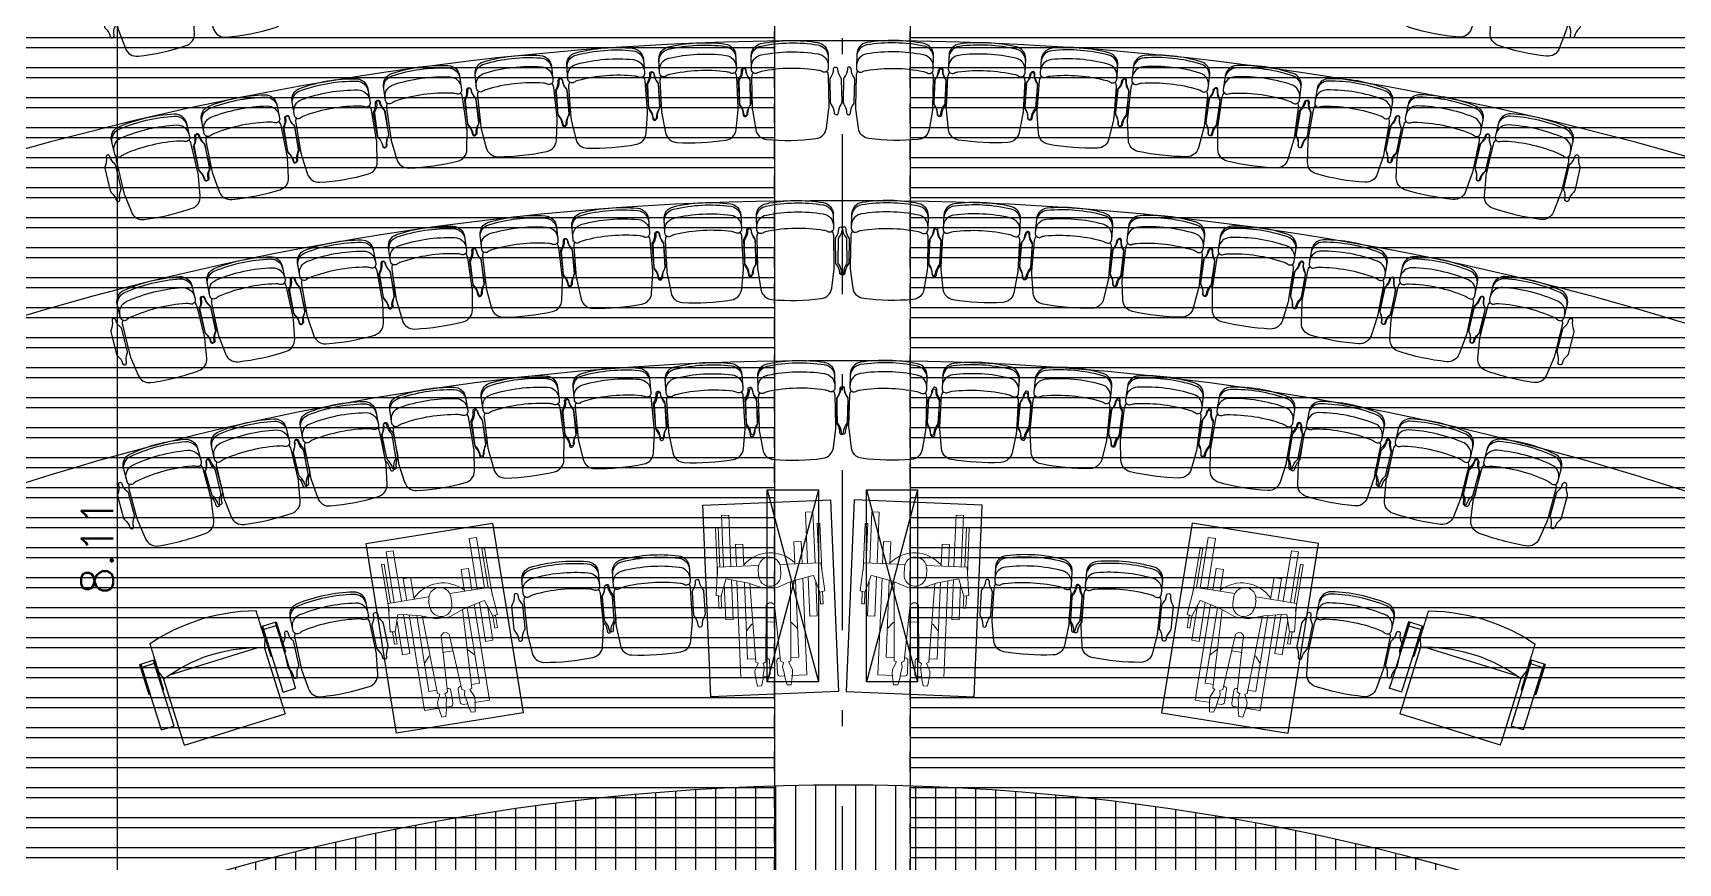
# Model space of a CAD drawing. Header units: millimetres. Extents: x 182 to 575, y -105 to 95.
# Drawn here: x 319.98 to 330.26, y 24.87 to 30.06 of the extents above; entities that cross this region are included whole.
import ezdxf

# ---------------------------------------------------------------- set-up
doc = ezdxf.new("R2010")
doc.units = ezdxf.units.MM
doc.header["$MEASUREMENT"] = 0
doc.linetypes.add('DASHDOT', pattern=[1, 0.5, -0.25, 0, -0.25])
doc.linetypes.add('HIDDEN2', pattern=[0.1875, 0.125, -0.0625])
for name, color, linetype in [('construir', 10, 'Continuous'), ('EIXOS', 31, 'DASHDOT'), ('ESTR', 3, 'Continuous'), ('FORRO', 253, 'Continuous'), ('Mob', 252, 'Continuous'), ('PISO', 252, 'Continuous')]:
    doc.layers.add(name, color=color, linetype=linetype)
doc.styles.add('SIMPLEX', font='simplex', dxfattribs={"height": 0.2})
doc.dimstyles.new('SA-25', dxfattribs={"dimtxt": 0.05, "dimasz": 0.05, "dimexe": 0.025, "dimexo": 0.05, "dimgap": 0.025, "dimtad": 1, "dimzin": 4, "dimdsep": 46, "dimtxsty": 'SIMPLEX', "dimblk": 'OBLIQUE', "dimcen": 0.025, "dimdle": 0.05, "dimclrt": 2, "dimaunit": 1, "dimadec": 3, "dimazin": 0, "dimtfac": 1, "dimtofl": 0, "dimtmove": 0, "dimatfit": 3, "dimldrblk": 'OPEN30', "dimfxl": 1, "dimtolj": 1, "dimtzin": 0, "dimarcsym": 0})
pattern_1 = [(180, (324.61656, 30.90821), (-1e-17, -0.1875), []), (180, (324.55406, 30.97071), (-1e-17, -0.1875), [])]

# ---------------------------------------------------------------- blocks, each defined once
blk = doc.blocks.new('XR_BL2_AND_MON-REV15$0$P2000501')
for points in [[(0.231, -0.362, 0.149389), (0.24, -0.334), (0.24, -0.142, 0.03724), (0.239, -0.127), (0.221, -0.006, 0.342214), (0.154, 0.058, 0.051556), (-0.154, 0.058, 0.342214), (-0.221, -0.006), (-0.239, -0.127, 0.03724), (-0.24, -0.142), (-0.24, -0.334, 0.149389), (-0.231, -0.362)], [(0.24, -0.397, -0.36261), (0.178, -0.471, -0.08991), (-0.178, -0.471, -0.36261), (-0.24, -0.397)], [(0.24, -0.453, -0.36261), (0.178, -0.527, -0.08991), (-0.178, -0.527, -0.36261), (-0.24, -0.453)]]:
    blk.add_lwpolyline(points, format="xyb")
for points in [[(-0.254, -0.154, -0.164851), (-0.25, -0.166), (-0.25, -0.31, -0.164851), (-0.254, -0.322, 0.162089), (-0.273, -0.375, -1), (-0.297, -0.375, 0.162089), (-0.316, -0.322, -0.164851), (-0.32, -0.31), (-0.32, -0.166, -0.164851), (-0.316, -0.154, 0.162089), (-0.297, -0.1, -1), (-0.273, -0.1, 0.162089)], [(0.25, -0.166), (0.25, -0.31, 0.164851), (0.254, -0.322, -0.162089), (0.273, -0.375, 1), (0.297, -0.375, -0.162089), (0.316, -0.322, 0.164851), (0.32, -0.31), (0.32, -0.166, 0.164851), (0.316, -0.154, -0.162089), (0.297, -0.1, 1), (0.273, -0.1, -0.162089), (0.254, -0.154, 0.164851)], [(-0.178, -0.368, 0.08991), (0.178, -0.368, 0.086278), (0.203, -0.359, -0.57735), (0.24, -0.381), (0.24, -0.468, -0.36261), (0.178, -0.542, -0.08991), (-0.178, -0.542, -0.36261), (-0.24, -0.468), (-0.24, -0.381, -0.57735), (-0.203, -0.359, 0.086278)]]:
    blk.add_lwpolyline(points, format="xyb", close=True)
blk = doc.blocks.new('MTZ_RE_Poltrona Teatro FLEX 6035 - 79_8cm - Without Toe Guard-V62-01_Level -1 BLOCO E - CIVIL')
for p, q in [((-0.048, 0.098), (-0.041, 0.098)), ((-0.048, 0.098), (-0.048, -0.098)), ((-0.041, 0.098), (0.041, 0.098)), ((-0.041, 0.098), (-0.041, -0.098)), ((0.041, 0.076), (-0.04, 0.076)), ((-0.04, 0.055), (-0.04, 0.076)), ((-0.04, -0.297), (-0.04, 0.055)), ((0.041, 0.098), (0.048, 0.098)), ((0.041, 0.098), (0.041, -0.098)), ((0.041, 0.076), (0.041, 0.055)), ((0.041, 0.055), (0.041, -0.297)), ((0.048, 0.098), (0.048, -0.098)), ((0.069, -0.028), (0.051, 0.022)), ((0.747, 0.022), (0.729, -0.028)), ((0.75, 0.098), (0.757, 0.098)), ((0.75, 0.098), (0.75, -0.098)), ((0.757, 0.098), (0.839, 0.098)), ((0.757, 0.098), (0.757, -0.098)), ((0.838, 0.076), (0.757, 0.076)), ((0.757, 0.055), (0.757, 0.076)), ((0.757, -0.297), (0.757, 0.055)), ((0.838, 0.076), (0.838, 0.055)), ((0.838, 0.055), (0.838, -0.297)), ((0.839, 0.098), (0.846, 0.098)), ((0.839, 0.098), (0.839, -0.098)), ((0.846, 0.098), (0.846, -0.098)), ((-0.041, -0.098), (-0.048, -0.098)), ((0.048, -0.098), (0.041, -0.098)), ((0.07, -0.033), (0.069, -0.028)), ((0.069, -0.037), (0.069, -0.03)), ((0.069, -0.44), (0.069, -0.037)), ((0.687, -0.021), (0.111, -0.021)), ((0.729, -0.028), (0.728, -0.033)), ((0.728, -0.031), (0.728, -0.037)), ((0.728, -0.037), (0.728, -0.44)), ((0.757, -0.098), (0.75, -0.098)), ((0.846, -0.098), (0.839, -0.098)), ((-0.04, -0.321), (-0.04, -0.297)), ((0.041, -0.297), (0.041, -0.321)), ((0.757, -0.321), (0.757, -0.297)), ((0.838, -0.297), (0.838, -0.321)), ((-0.04, -0.333), (-0.04, -0.321)), ((-0.04, -0.333), (0.041, -0.333)), ((-0.04, -0.333), (-0.04, -0.333)), ((0.041, -0.321), (0.041, -0.333)), ((0.041, -0.333), (0.041, -0.333)), ((0.757, -0.333), (0.757, -0.321)), ((0.757, -0.333), (0.838, -0.333)), ((0.757, -0.333), (0.757, -0.333)), ((0.838, -0.321), (0.838, -0.333)), ((0.838, -0.333), (0.838, -0.333)), ((0.069, -0.449), (0.069, -0.44)), ((0.069, -0.466), (0.069, -0.449)), ((0.069, -0.466), (0.728, -0.466)), ((0.069, -0.466), (0.069, -0.466)), ((0.728, -0.44), (0.728, -0.449)), ((0.728, -0.449), (0.728, -0.466)), ((0.728, -0.466), (0.728, -0.466))]:
    blk.add_line(p, q)
at = {"flags": 128}
for points in [[(0.747, 0.202), (0.7, 0.215), (0.653, 0.226), (0.605, 0.235), (0.557, 0.242), (0.509, 0.248), (0.46, 0.251), (0.412, 0.253), (0.363, 0.252), (0.314, 0.25), (0.266, 0.245), (0.218, 0.239), (0.17, 0.231), (0.122, 0.221), (0.075, 0.209), (0.051, 0.202)], [(0.07, -0.033), (0.108, -0.021), (0.146, -0.01), (0.184, 0), (0.223, 0.007), (0.262, 0.014), (0.301, 0.018), (0.34, 0.022), (0.38, 0.023), (0.419, 0.023), (0.459, 0.021), (0.498, 0.018), (0.537, 0.014), (0.576, 0.007), (0.615, -0.001), (0.653, -0.01), (0.691, -0.021), (0.728, -0.033)]]:
    blk.add_lwpolyline(points, dxfattribs=at)
for points, knots in [([(0.051, 0.202), (0.051, 0.202), (0.051, 0.201), (0.051, 0.2), (0.051, 0.199), (0.051, 0.197), (0.051, 0.196)], [-0.7142857, -0.7142857, -0.7142857, -0.7142857, -0.5714286, -0.4285714, -0.2857143, 0, 0, 0, 0]), ([(0.051, 0.12), (0.051, 0.118), (0.051, 0.115), (0.051, 0.112), (0.051, 0.11), (0.051, 0.11), (0.051, 0.109)], [-1, -1, -1, -1, -0.571429, -0.285714, -0.142857, 0, 0, 0, 0]), ([(0.747, 0.196), (0.747, 0.197), (0.747, 0.199), (0.747, 0.2), (0.747, 0.201), (0.747, 0.202), (0.747, 0.202)], [-1, -1, -1, -1, -0.7857143, -0.5714286, -0.4285714, -0.2857143, -0.2857143, -0.2857143, -0.2857143]), ([(0.747, 0.109), (0.747, 0.11), (0.747, 0.111), (0.747, 0.113), (0.747, 0.116), (0.747, 0.119), (0.747, 0.12)], [-1, -1, -1, -1, -0.785714, -0.571429, -0.285714, 0, 0, 0, 0])]:
    blk.add_open_spline(points, degree=3, knots=knots)
for points in [[(0.051, 0.196), (0.051, 0.184), (0.051, 0.158), (0.051, 0.133), (0.051, 0.12)], [(0.051, 0.109), (0.051, 0.094), (0.051, 0.063), (0.051, 0.036), (0.051, 0.022)], [(0.747, 0.12), (0.747, 0.133), (0.747, 0.158), (0.747, 0.184), (0.747, 0.196)], [(0.747, 0.022), (0.747, 0.036), (0.747, 0.063), (0.747, 0.094), (0.747, 0.109)]]:
    blk.add_open_spline(points, degree=3)
blk = doc.blocks.new('A$C7E6935BB')
at = {"lineweight": 0}
for p, q in [((14.5, 72.6), (14.5, 70.9)), ((14.5, 72.6), (43.9, 72.6)), ((39.1, 72.3), (56.8, 74)), ((39.1, 46.6), (39.1, 72.3)), ((56.8, 74), (57.4, 70.9)), ((57.1, 72.6), (64.8, 72.6)), ((64.8, 72.6), (64.8, 70.9)), ((39.1, 68.6), (7.1, 68.6)), ((7.1, 68.6), (7.1, 64)), ((39.1, 64), (7.1, 64)), ((14.5, 70.9), (39.1, 70.9)), ((57.4, 70.9), (46.8, 67.4)), ((46.8, 67.1), (49.9, 53.7)), ((72.2, 64), (47.6, 64)), ((72.2, 68.6), (50.2, 68.6)), ((57.4, 70.9), (64.8, 70.9)), ((72.2, 68.6), (72.2, 64)), ((25.4, 60.6), (39.1, 60.6)), ((25.4, 60.6), (25.4, 56)), ((25.4, 56), (39.1, 56)), ((48.2, 60.6), (108.8, 60.6)), ((49.6, 56), (97.4, 56)), ((49.9, 53.7), (53.4, 44.3)), ((50.2, 52.9), (99.6, 50.9)), ((75.6, 52), (75.6, 52.6)), ((79.4, 55.7), (75.9, 52.6)), ((97.4, 56), (97.4, 50.9)), ((100.2, 49.4), (105.1, 51.7)), ((105.1, 51.7), (107.9, 51.7)), ((107.9, 51.7), (114.5, 50.6)), ((108.8, 60.6), (108.8, 51.1)), ((41.1, 46.9), (45.4, 46.9)), ((53.4, 44.3), (53.4, 39.7)), ((64.2, 42.3), (62.8, 40.6)), ((99.6, 44.6), (64.2, 42.3)), ((74.8, 42.9), (74.8, 36.3)), ((99.1, 42.3), (107.1, 42.3)), ((99.6, 50.9), (100.2, 49.4)), ((100.5, 46.3), (99.6, 44.6)), ((103.1, 45.7), (100.5, 46.3)), ((107.7, 46.6), (103.1, 45.7)), ((110.5, 46.9), (107.7, 46.6)), ((108.8, 46.6), (108.8, 44)), ((114.5, 48), (110.5, 46.9)), ((114.5, 50.6), (114.5, 48)), ((39.1, 33.1), (39.1, 7.7)), ((41.1, 32.9), (45.9, 32.9)), ((49.9, 26.6), (53.4, 35.7)), ((53.4, 39.7), (53.4, 35.7)), ((62.8, 40.6), (62.8, 38.9)), ((62.8, 38.9), (62.8, 40.6)), ((64.2, 37.1), (62.8, 38.9)), ((99.6, 35.4), (64.2, 37.1)), ((99.1, 37.7), (107.1, 37.7)), ((100.5, 33.7), (99.6, 35.4)), ((103.1, 34.3), (100.5, 33.7)), ((107.7, 33.4), (103.1, 34.3)), ((110.5, 33.1), (107.7, 33.4)), ((108.8, 33.4), (108.8, 36)), ((114.5, 32), (110.5, 33.1)), ((114.5, 29.4), (114.5, 32)), ((25.4, 24), (39.1, 24)), ((25.4, 19.4), (25.4, 24)), ((46.8, 12.9), (49.9, 26.6)), ((49.4, 24), (97.4, 24)), ((50.2, 27.4), (99.6, 29.1)), ((75.6, 28), (75.6, 27.4)), ((79.4, 24.3), (75.9, 27.4)), ((97.4, 24), (97.4, 29.1)), ((99.6, 29.1), (100.2, 30.6)), ((100.2, 30.6), (105.1, 28.3)), ((105.1, 28.3), (107.9, 28.3)), ((107.9, 28.3), (114.5, 29.4)), ((108.8, 19.4), (108.8, 28.9)), ((39.1, 16), (7.1, 16)), ((7.1, 11.4), (7.1, 16)), ((39.1, 11.4), (7.1, 11.4)), ((25.4, 19.4), (39.1, 19.4)), ((57.4, 9.1), (46.8, 12.6)), ((72.2, 16), (47.6, 16)), ((48.2, 19.4), (108.8, 19.4)), ((72.2, 11.4), (50.2, 11.4)), ((72.2, 11.4), (72.2, 16)), ((14.5, 9.1), (39.1, 9.1)), ((14.5, 7.4), (14.5, 9.1)), ((14.5, 7.4), (43.9, 7.4)), ((39.1, 7.7), (56.8, 6)), ((56.8, 6), (57.4, 9.1)), ((57.1, 7.4), (64.8, 7.4)), ((57.4, 9.1), (64.8, 9.1)), ((64.8, 7.4), (64.8, 9.1))]:
    blk.add_line(p, q, dxfattribs=at)
blk.add_lwpolyline([(0, 80), (120, 80), (120, 0), (0, 0)], close=True)
for centre, radius, start, end in [((53.6, 40), 22, 133.4008, 226.5992), ((41.1, 40), 6.86, 90, 270), ((45.6, 40), 6.86, 270, 90), ((99.1, 44), 1.71, 180, 270), ((107.1, 44), 1.71, 270, 360), ((99.1, 36), 1.71, 90, 180), ((107.1, 36), 1.71, 0, 90)]:
    blk.add_arc(centre, radius, start, end, dxfattribs=at)
blk = doc.blocks.new('_Oblique')
at = {"color": 0, "linetype": 'ByBlock', "lineweight": -2}
blk.add_line((-0.5, -0.5), (0.5, 0.5), dxfattribs=at)
blk = doc.blocks.new('*D49')
at = {"layer": 'Defpoints', "color": 0, "transparency": 16777216}
for p in [(319.215, 30.908), (319.21, 22.797), (320.509, 22.797)]:
    blk.add_point(p, dxfattribs=at)
at = {"layer": 'FORRO', "color": 0, "lineweight": -2, "transparency": 16777216}
for p, q in [((320.509, 30.958), (320.509, 22.747)), ((319.265, 30.908), (320.534, 30.908)), ((319.26, 22.797), (320.534, 22.797))]:
    blk.add_line(p, q, dxfattribs=at)
at = {"layer": 'FORRO', "color": 0, "lineweight": -2, "transparency": 16777216, "xscale": 0.05, "yscale": 0.05, "zscale": 0.05}
for p, rotation in [((320.509, 30.908), 90), ((320.509, 22.797), 270)]:
    blk.add_blockref('_Oblique', p, dxfattribs=dict(at, rotation=rotation))
at = {"layer": 'FORRO', "color": 2, "transparency": 16777216, "insert": (320.384, 26.852), "char_height": 0.2, "attachment_point": 5, "rotation": 90, "style": 'SIMPLEX'}
blk.add_mtext('\\A1;8.11', dxfattribs=at)
blk = doc.blocks.new('_Open30')
at = {"color": 0, "linetype": 'ByBlock', "lineweight": -2}
for p, q in [((-1, 0.27), (0, 0)), ((0, 0), (-1, -0.27)), ((0, 0), (-1, 0))]:
    blk.add_line(p, q, dxfattribs=at)

msp = doc.modelspace()

# ---------------------------------------------------------------- hatches: boundary and pattern name
at = {"layer": 'construir'}
h = msp.add_hatch(dxfattribs=at)
h.set_pattern_fill('ANSI31', color=256)
h.set_pattern_definition([(45, (0, 25), (-0.088388348, 0.088388348), [])])
h.paths.add_polyline_path([(336.246, 28.748), (337.446, 28.748), (337.446, 29.221), (337.446, 30.721), (337.546, 30.721), (337.546, 30.919), (337.117, 31.347), (337.471, 31.701), (337.471, 33.522), (328.158, 33.522), (328.158, 33.432), (325.111, 33.432), (324.971, 33.432), (321.924, 33.432), (321.924, 33.522), (312.611, 33.522), (312.611, 31.701), (312.965, 31.347), (312.536, 30.917), (312.536, 30.721), (312.636, 30.721), (312.636, 29.221), (312.636, 28.748), (313.836, 28.748, -0.291523)])
h = msp.add_hatch(dxfattribs=at)
h.set_pattern_fill('ANSI31', color=256, angle=45)
h.set_pattern_definition([(90, (0, 25), (-0.125, 0), [])])
edge = h.paths.add_edge_path()
edge.add_arc((325.041, 11.163), 14.199, 65.74, 114.2203)
edge.add_line((319.216, 24.112), (319.215, 22.797))
edge.add_line((319.215, 22.797), (319.208, 22.797))
edge.add_line((319.208, 22.797), (321.916, 22.797))
edge.add_line((321.916, 22.797), (321.916, 22.842))
edge.add_line((321.916, 22.842), (324.712, 22.842))
edge.add_line((324.712, 22.842), (325.041, 23.171))
edge.add_line((325.041, 23.171), (325.37, 22.842))
edge.add_line((325.37, 22.842), (328.166, 22.842))
edge.add_line((328.166, 22.842), (328.166, 22.797))
edge.add_line((328.166, 22.797), (330.874, 22.797))
edge.add_line((330.874, 22.797), (330.875, 24.108))
at = {"layer": 'FORRO'}
h = msp.add_hatch(dxfattribs=at)
h.set_pattern_fill('ANSI32', color=256, scale=0.5, angle=135)
h.set_pattern_definition(pattern_1)
h.paths.add_polyline_path([(324.617, 30.908), (319.215, 30.908), (319.215, 22.842), (324.617, 22.842)])
h = msp.add_hatch(dxfattribs=at)
h.set_pattern_fill('ANSI32', color=256, scale=0.5, angle=135)
h.set_pattern_definition(pattern_1)
h.paths.add_polyline_path([(325.465, 30.908), (330.867, 30.908), (330.867, 22.842), (325.465, 22.842)])
at = {"layer": 'PISO'}
h = msp.add_hatch(dxfattribs=at)
h.set_pattern_fill('ANSI31', color=256, angle=45)
h.set_pattern_definition([(90, (0, 40), (-0.125, 0), [])])
h.paths.add_polyline_path([(330.875, 24.108, 0.214758), (319.215, 24.112), (319.215, 22.797), (321.916, 22.797), (321.916, 22.842), (324.712, 22.842), (325.041, 23.171), (325.37, 22.842), (328.166, 22.842), (328.166, 22.797), (330.875, 22.797)])
h.paths.add_polyline_path([(328.041, 24.142), (327.787, 24.142), (327.776, 23.812), (327.732, 23.812), (327.743, 24.142), (327.716, 24.142), (327.706, 23.838, -0.32625), (327.666, 23.787, -0.254634), (327.702, 23.716), (327.701, 23.691, -0.102212), (327.234, 23.691), (327.233, 23.716, -0.254634), (327.269, 23.787, -0.320836), (327.229, 23.837), (327.219, 24.142), (327.192, 24.142), (327.203, 23.812), (327.159, 23.812), (327.148, 24.142), (327.025, 24.142), (327.015, 23.839), (326.971, 23.839), (326.981, 24.142), (326.954, 24.142), (326.944, 23.865, -0.32625), (326.905, 23.813, -0.254634), (326.94, 23.743), (326.94, 23.718, -0.102212), (326.473, 23.718), (326.472, 23.743, -0.254634), (326.507, 23.813, -0.320836), (326.468, 23.864), (326.459, 24.142), (326.431, 24.142), (326.442, 23.839), (326.398, 23.839), (326.387, 24.142), (326.149, 24.142), (326.138, 23.794), (326.094, 23.794), (326.105, 24.142), (326.078, 24.142), (326.067, 23.82, -0.32625), (326.028, 23.769, -0.254634), (326.063, 23.698), (326.062, 23.673, -0.102212), (325.596, 23.673), (325.595, 23.698, -0.254634), (325.63, 23.769, -0.320836), (325.591, 23.819), (325.58, 24.142), (325.553, 24.142), (325.564, 23.794), (325.52, 23.794), (325.509, 24.142), (325.387, 24.142), (325.376, 23.812), (325.332, 23.812), (325.343, 24.142), (325.316, 24.142), (325.306, 23.838, -0.32625), (325.266, 23.787, -0.254634), (325.302, 23.716), (325.301, 23.691, -0.102212), (324.834, 23.691), (324.833, 23.716, -0.254634), (324.869, 23.787, -0.320836), (324.829, 23.837), (324.819, 24.142), (324.792, 24.142), (324.803, 23.812), (324.759, 23.812), (324.748, 24.142), (324.625, 24.142), (324.615, 23.839), (324.571, 23.839), (324.581, 24.142), (324.554, 24.142), (324.544, 23.865, -0.32625), (324.505, 23.813, -0.254634), (324.54, 23.743), (324.54, 23.718, -0.102212), (324.073, 23.718), (324.072, 23.743, -0.254634), (324.107, 23.813, -0.320836), (324.068, 23.864), (324.059, 24.142), (324.031, 24.142), (324.042, 23.839), (323.998, 23.839), (323.987, 24.142), (323.841, 24.142), (323.694, 24.142), (323.684, 23.839), (323.64, 23.839), (323.65, 24.142), (323.623, 24.142), (323.614, 23.865, -0.32625), (323.574, 23.813, -0.254634), (323.61, 23.743), (323.609, 23.718, -0.102212), (323.142, 23.718), (323.141, 23.743, -0.254634), (323.177, 23.813, -0.320836), (323.137, 23.864), (323.128, 24.142), (323.101, 24.142), (323.111, 23.839), (323.067, 23.839), (323.057, 24.142), (322.941, 24.142), (322.931, 23.839), (322.887, 23.839), (322.897, 24.142), (322.869, 24.142), (322.86, 23.865, -0.32625), (322.821, 23.813, -0.254634), (322.856, 23.743), (322.855, 23.718, -0.102212), (322.388, 23.718), (322.388, 23.743, -0.254634), (322.423, 23.813, -0.320836), (322.384, 23.864), (322.374, 24.142), (322.347, 24.142), (322.357, 23.839), (322.313, 23.839), (322.303, 24.142), (322.041, 24.142), (322.041, 24.842), (328.041, 24.842)], flags=16)
h.paths.add_polyline_path([(328.041, 24.142), (326.241, 24.142), (326.241, 24.842), (323.841, 24.842), (323.841, 24.142), (322.041, 24.142), (322.041, 24.842), (323.841, 24.842), (326.241, 24.842), (328.041, 24.842)], flags=0)

# ---------------------------------------------------------------- linework, layer by layer
at = {"layer": 'construir'}
for radius, start, end in [(20.851, 57.4947, 122.5053), (14.199, 65.74, 114.2226)]:
    msp.add_arc((325.041, 11.163, 195.166), radius, start, end, dxfattribs=at)
at = {"layer": 'EIXOS', "linetype": 'DASHDOT', "ltscale": 2}
msp.add_line((325.041, 20.03), (325.041, 36.813), dxfattribs=at)
at = {"layer": 'ESTR', "color": 1, "linetype": 'HIDDEN2'}
for p, q in [((324.617, 22.747), (324.617, 31.347)), ((325.465, 22.747), (325.465, 31.347))]:
    msp.add_line(p, q, dxfattribs=at)
at = {"layer": 'FORRO'}
for p, q in [((324.571, 27.207, -195.166), (324.891, 26.007, -195.166)), ((324.891, 27.207, -195.166), (324.571, 26.007, -195.166)), ((325.191, 27.207, -195.166), (325.511, 26.007, -195.166)), ((325.511, 27.207, -195.166), (325.191, 26.007, -195.166))]:
    msp.add_line(p, q, dxfattribs=at)
for points in [[(319.215, 30.908), (324.617, 30.908), (324.617, 22.842), (319.215, 22.842)], [(330.867, 30.908), (325.465, 30.908), (325.465, 22.842), (330.867, 22.842)]]:
    msp.add_lwpolyline(points, close=True, dxfattribs=at)
at = {"layer": 'FORRO', "elevation": -195.166}
for points in [[(324.571, 27.207), (324.891, 27.207), (324.891, 26.007), (324.571, 26.007)], [(325.191, 27.207), (325.511, 27.207), (325.511, 26.007), (325.191, 26.007)]]:
    msp.add_lwpolyline(points, close=True, dxfattribs=at)
at = {"layer": 'Mob'}
for p, q in [((325.241, 29.013, 195.166), (324.841, 29.013, 195.166)), ((325.091, 28.013, 195.166), (324.991, 28.013, 195.166))]:
    msp.add_line(p, q, dxfattribs=at)
at = {"layer": 'PISO'}
msp.add_line((325.241, 30.013, 195.166), (324.841, 30.013, 195.166), dxfattribs=at)
for centre, radius, start, end in [((325.041, 11.163, 195.166), 20.851, 57.4947, 122.5053), ((324.856, 11.745, 195.166), 19.268, 90.0457, 124.8863), ((324.856, 11.745, 195.166), 19.268, 90.0457, 124.8863), ((325.225, 11.745, 195.166), 19.268, 55.1137, 89.9543), ((324.856, 11.745, 195.166), 18.268, 90.0482, 125.7347), ((324.856, 11.745, 195.166), 18.268, 90.0482, 125.7347), ((325.225, 11.745, 195.166), 18.268, 54.2653, 89.9518), ((325.225, 11.745, 195.166), 18.268, 54.2653, 89.9518), ((324.856, 11.745, 195.166), 17.268, 90.051, 125.7101), ((324.856, 11.745, 195.166), 17.268, 90.051, 125.7101), ((325.225, 11.745, 195.166), 17.268, 54.2899, 89.949), ((325.225, 11.745, 195.166), 17.268, 54.2899, 89.949), ((324.856, 11.745, 195.166), 16.268, 89.5259, 125.6825), ((324.856, 11.745, 195.166), 16.268, 89.5259, 125.6825), ((325.225, 11.745, 195.166), 16.268, 54.3175, 90.4741), ((325.225, 11.745, 195.166), 16.268, 54.3175, 90.4741), ((325.041, 11.163, 195.166), 14.199, 65.74, 114.2226)]:
    msp.add_arc(centre, radius, start, end, dxfattribs=at)

# ---------------------------------------------------------------- block references
at = {"layer": 'Mob'}
for p, rotation in [((321.329, 30.122, 251.107), 190.8311415729281), ((320.777, 30.007, 251.107), 192.4725762295805), ((323.035, 29.363, 251.107), 186.2640379261929), ((323.595, 29.412, 251.107), 184.5327505882666), ((324.157, 29.443, 251.107), 182.8014632503392), ((324.72, 29.457, 251.107), 181.0701759124092), ((322.476, 29.297, 251.107), 187.995325264119), ((321.364, 29.109, 251.107), 191.4578999399741), ((321.917, 29.212, 251.107), 189.7266126020486), ((320.814, 28.988, 251.107), 193.1891872778991), ((324.191, 28.444, 251.107), 182.9660370078727), ((324.753, 28.457, 251.107), 181.1344901852139), ((323.069, 28.361, 251.107), 186.6291306531914), ((323.629, 28.412, 251.107), 184.7975838305334), ((321.956, 28.204, 251.107), 190.2922242985143), ((322.511, 28.292, 251.107), 188.4606774758493), ((321.403, 28.097, 251.107), 192.1237711211683), ((320.855, 27.971, 251.107), 193.9553179438267), ((323.641, 27.412, 251.107), 185.3978366989525), ((324.202, 27.445, 251.107), 183.4537044655996), ((324.764, 27.458, 251.107), 181.5095722322467), ((322.524, 27.285, 251.107), 189.2861011656583), ((323.082, 27.358, 251.107), 187.3419689323), ((321.98, 27.193, 251.107), 191.2302333990063), ((321.438, 27.082, 251.107), 193.1743656323589), ((320.901, 26.953, 251.107), 195.1184978657113), ((323.323, 26.202, 195.166), 185.7406322394472), ((323.874, 26.243, 195.166), 183.6691667661467), ((321.922, 26.003), 191.9550286593509)]:
    msp.add_blockref('XR_BL2_AND_MON-REV15$0$P2000501', p, dxfattribs=dict(at, rotation=rotation))
at = {"layer": 'Mob', "xscale": -1}
for p, rotation in [((328.753, 30.122, 251.107), 169.1688584270719), ((329.304, 30.007, 251.107), 167.5274237704195), ((325.362, 29.457, 251.107), 178.9298240875908), ((325.924, 29.443, 251.107), 177.1985367496608), ((326.486, 29.412, 251.107), 175.4672494117335), ((327.047, 29.363, 251.107), 173.7359620738071), ((327.606, 29.297, 251.107), 172.004674735881), ((328.165, 29.212, 251.107), 170.2733873979514), ((328.718, 29.109, 251.107), 168.5421000600259), ((329.268, 28.988, 251.107), 166.8108127221008), ((325.329, 28.457, 251.107), 178.8655098147861), ((325.891, 28.444, 251.107), 177.0339629921273), ((326.453, 28.412, 251.107), 175.2024161694665), ((327.013, 28.361, 251.107), 173.3708693468086), ((327.571, 28.292, 251.107), 171.5393225241506), ((328.126, 28.204, 251.107), 169.7077757014857), ((328.678, 28.097, 251.107), 167.8762288788317), ((329.226, 27.971, 251.107), 166.0446820561732), ((325.318, 27.458, 251.107), 178.4904277677532), ((325.88, 27.445, 251.107), 176.5462955344004), ((326.441, 27.412, 251.107), 174.6021633010475), ((327, 27.358, 251.107), 172.6580310677), ((327.557, 27.285, 251.107), 170.7138988343417), ((328.102, 27.193, 251.107), 168.7697666009936), ((328.643, 27.082, 251.107), 166.8256343676412), ((329.181, 26.953, 251.107), 164.8815021342886), ((326.208, 26.243, 195.166), 176.3308332338534), ((326.758, 26.202, 195.166), 174.2593677605528), ((328.159, 26.003), 168.0449713406491)]:
    msp.add_blockref('XR_BL2_AND_MON-REV15$0$P2000501', p, dxfattribs=dict(at, rotation=rotation))
at = {"layer": 'Mob'}
for p, xscale, yscale, zscale, rotation in [((324.168, 27.112, 251.107), 0.01000000000000002, 0.01000000000000002, 0.01000000000000002, 272.384784629246), ((325.914, 27.112, 251.107), -0.01000000000000002, 0.01000000000000002, 0.01000000000000002, 87.61521537075407), ((322.065, 26.871, 195.166), 0.01000000000000001, 0.01000000000000001, 0.01000000000000001, 279.1146670902176), ((328.016, 26.871, 195.166), -0.01000000000000001, 0.01000000000000001, 0.01000000000000001, 80.88533290978246)]:
    msp.add_blockref('A$C7E6935BB', p, dxfattribs=dict(at, xscale=xscale, yscale=yscale, zscale=zscale, rotation=rotation))
at = {"layer": 'Mob', "extrusion": (6.97277e-09, -2.23682e-08, 1), "rotation": 17.31363357743524}
msp.add_blockref('MTZ_RE_Poltrona Teatro FLEX 6035 - 79_8cm - Without Toe Guard-V62-01_Level -1 BLOCO E - CIVIL', (320.724, 26.036, 0), dxfattribs=at)
at = {"layer": 'Mob', "extrusion": (-6.97277e-09, -2.23682e-08, 1), "xscale": -1, "rotation": 342.6863664225647}
msp.add_blockref('MTZ_RE_Poltrona Teatro FLEX 6035 - 79_8cm - Without Toe Guard-V62-01_Level -1 BLOCO E - CIVIL', (329.358, 26.036, 0), dxfattribs=at)

# ---------------------------------------------------------------- dimensions: what is measured, and where the dimension line sits
at = {"layer": 'FORRO'}
dim = msp.add_linear_dim(base=(320.509, 22.797), p1=(319.215, 30.908), p2=(319.21, 22.797), angle=90, dimstyle='SA-25', override={"dimtmove": 1}, dxfattribs=at)
dim.commit()
dim.dimension.update_dxf_attribs({"geometry": '*D49', "text_midpoint": (320.384, 26.852)})

doc.saveas('drawing.dxf')
